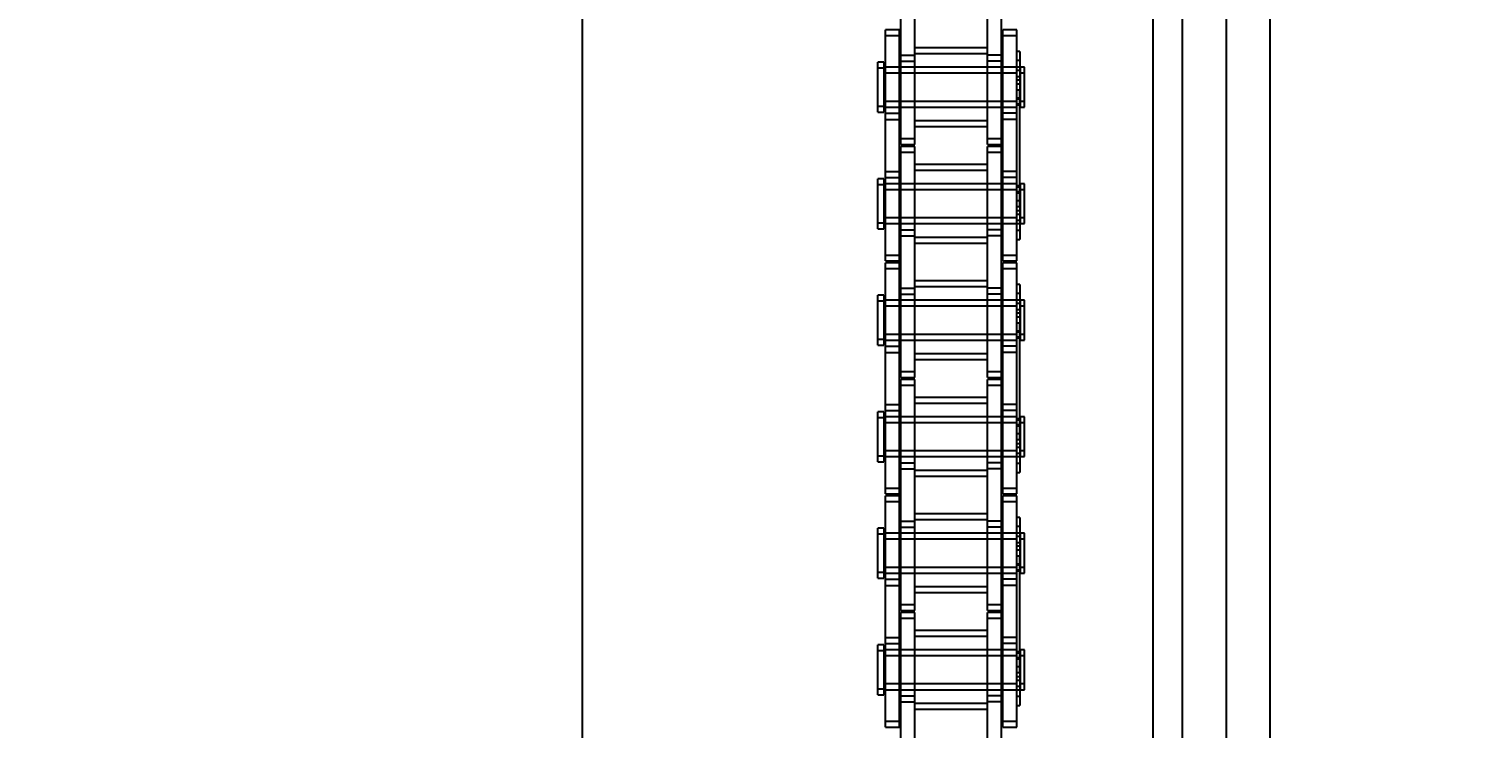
# Model space of a CAD drawing. Header units: metres. Extents: x 0 to 63075, y 0 to 44550.
# Drawn here: x 13923.1 to 14081.1, y 27918.8 to 27995 of the extents above; entities that cross this region are included whole.
import ezdxf

# ---------------------------------------------------------------- set-up
doc = ezdxf.new("R2010")
doc.units = ezdxf.units.M
doc.header["$LTSCALE"] = 75
doc.linetypes.add('HIDDEN2', pattern=[4.7625, 3.175, -1.5875])
for name, color, linetype in [('18_COTAS', 7, 'Continuous'), ('SDM', 7, 'Continuous'), ('SL4', 4, 'Continuous'), ('ST1', 7, 'HIDDEN2')]:
    doc.layers.add(name, color=color, linetype=linetype)
doc.styles.add('ROMANS', font='ROMANS.SHX')
doc.dimstyles.new('75___1-75', dxfattribs={"dimscale": 75, "dimtxt": 2.5, "dimasz": 2, "dimexe": 1.5, "dimexo": 1, "dimgap": 0.5, "dimtad": 1, "dimdec": 0, "dimzin": 12, "dimtxsty": 'ROMANS', "dimcen": 0, "dimclrd": 256, "dimclre": 256, "dimclrt": 3, "dimazin": 3, "dimtfac": 1, "dimtdec": 0, "dimtmove": 0, "dimatfit": 0, "dimfxl": 1, "dimlwd": -1, "dimlwe": -1, "dimarcsym": 0})

# ---------------------------------------------------------------- blocks, each defined once
blk = doc.blocks.new('*D27')
at = {"layer": '18_COTAS', "transparency": 16777216}
for p, q in [((12131.24, 27878.33), (12131.24, 30705.37)), ((13913.74, 30509.57), (13913.74, 30705.37)), ((11981.24, 30592.87), (11122.31, 30592.87)), ((13913.74, 30592.87), (12131.24, 30592.87)), ((14063.74, 30592.87), (14213.74, 30592.87))]:
    blk.add_line(p, q, dxfattribs=at)
for points in [[(11981.24, 30617.87), (11981.24, 30567.87), (12131.24, 30592.87)], [(14063.74, 30617.87), (14063.74, 30567.87), (13913.74, 30592.87)]]:
    blk.add_solid(points, dxfattribs=at)
at = {"layer": 'Defpoints', "color": 0, "transparency": 16777216}
for p in [(13913.74, 30592.87), (13913.74, 30434.57), (12131.24, 27803.33)]:
    blk.add_point(p, dxfattribs=at)
at = {"layer": '18_COTAS', "color": 3, "transparency": 16777216, "insert": (11476.78, 30724.12), "char_height": 187.5, "attachment_point": 5, "style": 'ROMANS'}
blk.add_mtext('1782', dxfattribs=at)
blk = doc.blocks.new('A$C429c7d53')
at = {"layer": 'SL4'}
for p, q in [((262.77, 215.01), (262.77, 1004.76)), ((328.24, 215), (328.24, 1004.76)), ((337.77, 1004.76), (337.77, 54.76))]:
    blk.add_line(p, q, dxfattribs=at)
at = {"layer": 'ST1'}
for p, q in [((325, 1004.76), (325, 4.76)), ((328.24, 215), (328.24, 1004.76)), ((333, 1004.76), (333, 4.76)), ((297.51, 901.41), (297.51, 907.76)), ((299.03, 901.41), (299.03, 907.76)), ((306.96, 901.41), (306.96, 907.76)), ((308.48, 901.41), (308.48, 907.76)), ((295.84, 904.16), (295.84, 904.81)), ((297.36, 904.81), (295.84, 904.81)), ((295.84, 895.06), (295.84, 904.16)), ((297.36, 904.16), (295.84, 904.16)), ((297.36, 904.16), (297.36, 904.81)), ((297.36, 895.06), (297.36, 904.16)), ((308.64, 904.16), (308.64, 904.81)), ((310.16, 904.81), (308.64, 904.81)), ((308.64, 895.06), (308.64, 904.16)), ((310.16, 904.16), (308.64, 904.16)), ((310.16, 904.16), (310.16, 904.81)), ((310.16, 895.06), (310.16, 904.16)), ((297.51, 902.07), (299.03, 902.07)), ((306.96, 902.85), (299.03, 902.85)), ((306.96, 902.2), (299.03, 902.2)), ((308.48, 902.07), (306.96, 902.07)), ((310.49, 902.44), (310.16, 902.44)), ((310.49, 902.44), (310.49, 901.47)), ((295, 900.63), (295, 901.29)), ((295.66, 901.29), (295, 901.29)), ((295, 895.84), (295, 900.63)), ((295.66, 900.63), (295, 900.63)), ((295.66, 901.29), (295.66, 900.63)), ((310.16, 900.74), (295.66, 900.74)), ((295.66, 900.63), (295.66, 895.84)), ((297.36, 900.74), (295.84, 900.74)), ((297.51, 901.41), (299.03, 901.41)), ((297.51, 892.32), (297.51, 901.41)), ((299.03, 900.74), (297.51, 900.74)), ((299.03, 892.32), (299.03, 901.41)), ((306.96, 900.74), (299.03, 900.74)), ((308.48, 901.41), (306.96, 901.41)), ((306.96, 892.32), (306.96, 901.41)), ((308.48, 900.74), (306.96, 900.74)), ((308.48, 892.32), (308.48, 901.41)), ((310.49, 900.74), (308.64, 900.74)), ((310.49, 901.47), (310.16, 901.47)), ((310.49, 901.47), (310.49, 898.24)), ((310.53, 900.74), (310.53, 900.08)), ((311, 900.74), (310.53, 900.74)), ((311, 900.08), (311, 900.74)), ((310.16, 900.08), (295.66, 900.08)), ((297.36, 900.08), (295.84, 900.08)), ((299.03, 900.08), (297.51, 900.08)), ((306.96, 900.08), (299.03, 900.08)), ((308.48, 900.08), (306.96, 900.08)), ((310.16, 900.08), (308.64, 900.08)), ((310.53, 900.37), (310.16, 900.37)), ((310.53, 899.71), (310.16, 899.71)), ((310.49, 899.34), (310.16, 899.34)), ((310.49, 898.89), (310.16, 898.89)), ((310.53, 900.08), (310.53, 896.39)), ((311, 900.08), (310.53, 900.08)), ((311, 896.39), (311, 900.08)), ((310.49, 898.24), (310.16, 898.24)), ((310.16, 897.42), (310.53, 897.42)), ((310.49, 897.27), (310.16, 897.27)), ((310.49, 885.54), (310.49, 898.24)), ((295, 896.49), (295.66, 896.49)), ((295, 895.84), (295.66, 895.84)), ((295.66, 897.05), (310.16, 897.05)), ((295.66, 896.39), (310.16, 896.39)), ((295.84, 897.05), (297.36, 897.05)), ((295.84, 896.39), (297.36, 896.39)), ((295.84, 895.72), (297.36, 895.72)), ((297.51, 897.05), (299.03, 897.05)), ((297.51, 896.39), (299.03, 896.39)), ((299.03, 897.05), (306.96, 897.05)), ((299.03, 896.39), (306.96, 896.39)), ((306.96, 897.05), (308.48, 897.05)), ((306.96, 896.39), (308.48, 896.39)), ((308.64, 897.05), (310.16, 897.05)), ((308.64, 896.39), (310.16, 896.39)), ((310.16, 895.72), (308.64, 895.72)), ((310.16, 896.76), (310.53, 896.76)), ((310.49, 896.62), (310.16, 896.62)), ((310.53, 897.05), (311, 897.05)), ((310.53, 896.39), (311, 896.39)), ((295.84, 895.06), (297.36, 895.06)), ((295.84, 888.71), (295.84, 895.06)), ((297.36, 888.71), (297.36, 895.06)), ((299.03, 894.93), (306.96, 894.93)), ((299.03, 894.28), (306.96, 894.28)), ((310.16, 895.06), (308.64, 895.06)), ((308.64, 888.71), (308.64, 895.06)), ((310.16, 888.71), (310.16, 895.06)), ((297.51, 892.97), (299.03, 892.97)), ((306.96, 892.97), (308.48, 892.97)), ((297.51, 892.32), (299.03, 892.32)), ((297.51, 891.46), (297.51, 892.11)), ((299.03, 892.11), (297.51, 892.11)), ((297.51, 882.36), (297.51, 891.46)), ((299.03, 891.46), (297.51, 891.46)), ((299.03, 891.46), (299.03, 892.11)), ((299.03, 882.36), (299.03, 891.46)), ((306.96, 892.32), (308.48, 892.32)), ((306.96, 891.46), (306.96, 892.11)), ((308.48, 892.11), (306.96, 892.11)), ((306.96, 882.36), (306.96, 891.46)), ((308.48, 891.46), (306.96, 891.46)), ((308.48, 891.46), (308.48, 892.11)), ((308.48, 882.36), (308.48, 891.46)), ((295.84, 889.37), (297.36, 889.37)), ((306.96, 890.15), (299.03, 890.15)), ((306.96, 889.5), (299.03, 889.5)), ((310.16, 889.37), (308.64, 889.37)), ((295, 887.93), (295, 888.59)), ((295.66, 888.59), (295, 888.59)), ((295, 883.14), (295, 887.93)), ((295.66, 887.93), (295, 887.93)), ((295.66, 888.59), (295.66, 887.93)), ((310.16, 888.04), (295.66, 888.04)), ((295.66, 887.93), (295.66, 883.14)), ((295.84, 888.71), (297.36, 888.71)), ((295.84, 879.62), (295.84, 888.71)), ((297.36, 888.04), (295.84, 888.04)), ((297.36, 879.62), (297.36, 888.71)), ((299.03, 888.04), (297.51, 888.04)), ((306.96, 888.04), (299.03, 888.04)), ((308.48, 888.04), (306.96, 888.04)), ((310.16, 888.71), (308.64, 888.71)), ((308.64, 879.62), (308.64, 888.71)), ((310.16, 888.04), (308.64, 888.04)), ((310.16, 879.62), (310.16, 888.71)), ((310.49, 887.81), (310.16, 887.81)), ((310.53, 888.04), (310.53, 887.38)), ((311, 888.04), (310.53, 888.04)), ((311, 887.38), (311, 888.04)), ((310.16, 887.38), (295.66, 887.38)), ((297.36, 887.38), (295.84, 887.38)), ((299.03, 887.38), (297.51, 887.38)), ((306.96, 887.38), (299.03, 887.38)), ((308.48, 887.38), (306.96, 887.38)), ((310.16, 887.38), (308.64, 887.38)), ((310.53, 887.67), (310.16, 887.67)), ((310.49, 887.16), (310.16, 887.16)), ((310.53, 887.01), (310.16, 887.01)), ((310.53, 887.38), (310.53, 883.69)), ((311, 887.38), (310.53, 887.38)), ((311, 883.69), (311, 887.38)), ((310.49, 886.19), (310.16, 886.19)), ((310.49, 885.54), (310.16, 885.54)), ((310.49, 885.08), (310.16, 885.08)), ((310.16, 884.72), (310.53, 884.72)), ((310.49, 885.54), (310.49, 881.98)), ((295, 883.79), (295.66, 883.79)), ((295, 883.14), (295.66, 883.14)), ((295.66, 884.35), (310.16, 884.35)), ((295.66, 883.69), (310.16, 883.69)), ((295.84, 884.35), (297.36, 884.35)), ((295.84, 883.69), (297.36, 883.69)), ((297.51, 884.35), (299.03, 884.35)), ((297.51, 883.69), (299.03, 883.69)), ((299.03, 884.35), (306.96, 884.35)), ((299.03, 883.69), (306.96, 883.69)), ((306.96, 884.35), (308.48, 884.35)), ((306.96, 883.69), (308.48, 883.69)), ((308.64, 884.35), (310.16, 884.35)), ((308.64, 883.69), (310.49, 883.69)), ((310.16, 884.06), (310.53, 884.06)), ((310.53, 884.35), (311, 884.35)), ((310.53, 883.69), (311, 883.69)), ((297.51, 883.02), (299.03, 883.02)), ((297.51, 882.36), (299.03, 882.36)), ((297.51, 876.01), (297.51, 882.36)), ((299.03, 876.01), (299.03, 882.36)), ((299.03, 882.23), (306.96, 882.23)), ((299.03, 881.58), (306.96, 881.58)), ((308.48, 883.02), (306.96, 883.02)), ((308.48, 882.36), (306.96, 882.36)), ((306.96, 876.01), (306.96, 882.36)), ((308.48, 876.01), (308.48, 882.36)), ((310.49, 882.96), (310.16, 882.96)), ((310.16, 881.98), (310.49, 881.98)), ((295.84, 880.27), (297.36, 880.27)), ((308.64, 880.27), (310.16, 880.27)), ((295.84, 879.62), (297.36, 879.62)), ((295.84, 878.76), (295.84, 879.41)), ((297.36, 879.41), (295.84, 879.41)), ((295.84, 869.66), (295.84, 878.76)), ((297.36, 878.76), (295.84, 878.76)), ((297.36, 878.76), (297.36, 879.41)), ((297.36, 869.66), (297.36, 878.76)), ((308.64, 879.62), (310.16, 879.62)), ((308.64, 878.76), (308.64, 879.41)), ((310.16, 879.41), (308.64, 879.41)), ((308.64, 869.66), (308.64, 878.76)), ((310.16, 878.76), (308.64, 878.76)), ((310.16, 878.76), (310.16, 879.41)), ((310.16, 869.66), (310.16, 878.76)), ((306.96, 877.45), (299.03, 877.45)), ((306.96, 876.8), (299.03, 876.8)), ((310.49, 877.04), (310.16, 877.04)), ((310.49, 877.04), (310.49, 876.07)), ((295, 875.23), (295, 875.89)), ((295.66, 875.89), (295, 875.89)), ((295, 870.44), (295, 875.23)), ((295.66, 875.23), (295, 875.23)), ((295.66, 875.89), (295.66, 875.23)), ((310.16, 875.34), (295.66, 875.34)), ((295.66, 875.23), (295.66, 870.44)), ((297.36, 875.34), (295.84, 875.34)), ((297.51, 876.67), (299.03, 876.67)), ((297.51, 876.01), (299.03, 876.01)), ((297.51, 866.92), (297.51, 876.01)), ((299.03, 875.34), (297.51, 875.34)), ((299.03, 866.92), (299.03, 876.01)), ((306.96, 875.34), (299.03, 875.34)), ((308.48, 876.67), (306.96, 876.67)), ((308.48, 876.01), (306.96, 876.01)), ((306.96, 866.92), (306.96, 876.01)), ((308.48, 875.34), (306.96, 875.34)), ((308.48, 866.92), (308.48, 876.01)), ((310.49, 875.34), (308.64, 875.34)), ((310.49, 876.07), (310.16, 876.07)), ((310.49, 876.07), (310.49, 872.84)), ((310.53, 875.34), (310.53, 874.68)), ((311, 875.34), (310.53, 875.34)), ((311, 874.68), (311, 875.34)), ((310.16, 874.68), (295.66, 874.68)), ((297.36, 874.68), (295.84, 874.68)), ((299.03, 874.68), (297.51, 874.68)), ((306.96, 874.68), (299.03, 874.68)), ((308.48, 874.68), (306.96, 874.68)), ((310.16, 874.68), (308.64, 874.68)), ((310.53, 874.97), (310.16, 874.97)), ((310.53, 874.31), (310.16, 874.31)), ((310.49, 873.94), (310.16, 873.94)), ((310.53, 874.68), (310.53, 870.99)), ((311, 874.68), (310.53, 874.68)), ((311, 870.99), (311, 874.68)), ((310.49, 873.49), (310.16, 873.49)), ((310.49, 872.84), (310.16, 872.84)), ((310.16, 872.02), (310.53, 872.02)), ((310.49, 860.14), (310.49, 872.84)), ((295, 871.09), (295.66, 871.09)), ((295, 870.44), (295.66, 870.44)), ((295.66, 871.65), (310.16, 871.65)), ((295.66, 870.99), (310.16, 870.99)), ((295.84, 871.65), (297.36, 871.65)), ((295.84, 870.99), (297.36, 870.99)), ((297.51, 871.65), (299.03, 871.65)), ((297.51, 870.99), (299.03, 870.99)), ((299.03, 871.65), (306.96, 871.65)), ((299.03, 870.99), (306.96, 870.99)), ((306.96, 871.65), (308.48, 871.65)), ((306.96, 870.99), (308.48, 870.99)), ((308.64, 871.65), (310.16, 871.65)), ((308.64, 870.99), (310.16, 870.99)), ((310.49, 871.87), (310.16, 871.87)), ((310.16, 871.36), (310.53, 871.36)), ((310.49, 871.22), (310.16, 871.22)), ((310.53, 871.65), (311, 871.65)), ((310.53, 870.99), (311, 870.99)), ((295.84, 870.32), (297.36, 870.32)), ((295.84, 869.66), (297.36, 869.66)), ((295.84, 863.31), (295.84, 869.66)), ((297.36, 863.31), (297.36, 869.66)), ((299.03, 869.53), (306.96, 869.53)), ((299.03, 868.88), (306.96, 868.88)), ((310.16, 870.32), (308.64, 870.32)), ((310.16, 869.66), (308.64, 869.66)), ((308.64, 863.31), (308.64, 869.66)), ((310.16, 863.31), (310.16, 869.66)), ((297.51, 867.57), (299.03, 867.57)), ((306.96, 867.57), (308.48, 867.57)), ((297.51, 866.92), (299.03, 866.92)), ((297.51, 866.06), (297.51, 866.71)), ((299.03, 866.71), (297.51, 866.71)), ((297.51, 856.96), (297.51, 866.06)), ((299.03, 866.06), (297.51, 866.06)), ((299.03, 866.06), (299.03, 866.71)), ((299.03, 856.96), (299.03, 866.06)), ((306.96, 866.92), (308.48, 866.92)), ((306.96, 866.06), (306.96, 866.71)), ((308.48, 866.71), (306.96, 866.71)), ((306.96, 856.96), (306.96, 866.06)), ((308.48, 866.06), (306.96, 866.06)), ((308.48, 866.06), (308.48, 866.71)), ((308.48, 856.96), (308.48, 866.06)), ((306.96, 864.75), (299.03, 864.75)), ((306.96, 864.1), (299.03, 864.1)), ((295, 862.53), (295, 863.19)), ((295.66, 863.19), (295, 863.19)), ((295, 857.74), (295, 862.53)), ((295.66, 862.53), (295, 862.53)), ((295.66, 863.19), (295.66, 862.53)), ((310.16, 862.64), (295.66, 862.64)), ((295.66, 862.53), (295.66, 857.74)), ((295.84, 863.97), (297.36, 863.97)), ((295.84, 863.31), (297.36, 863.31)), ((295.84, 854.22), (295.84, 863.31)), ((297.36, 862.64), (295.84, 862.64)), ((297.36, 854.22), (297.36, 863.31)), ((299.03, 862.64), (297.51, 862.64)), ((306.96, 862.64), (299.03, 862.64)), ((308.48, 862.64), (306.96, 862.64)), ((310.16, 863.97), (308.64, 863.97)), ((310.16, 863.31), (308.64, 863.31)), ((308.64, 854.22), (308.64, 863.31)), ((310.16, 862.64), (308.64, 862.64)), ((310.16, 854.22), (310.16, 863.31)), ((310.53, 862.64), (310.53, 861.98)), ((311, 862.64), (310.53, 862.64)), ((311, 861.98), (311, 862.64)), ((310.16, 861.98), (295.66, 861.98)), ((297.36, 861.98), (295.84, 861.98)), ((299.03, 861.98), (297.51, 861.98)), ((306.96, 861.98), (299.03, 861.98)), ((308.48, 861.98), (306.96, 861.98)), ((310.16, 861.98), (308.64, 861.98)), ((310.49, 862.41), (310.16, 862.41)), ((310.53, 862.27), (310.16, 862.27)), ((310.49, 861.76), (310.16, 861.76)), ((310.53, 861.61), (310.16, 861.61)), ((310.53, 861.98), (310.53, 858.29)), ((311, 861.98), (310.53, 861.98)), ((311, 858.29), (311, 861.98)), ((310.49, 860.79), (310.16, 860.79)), ((310.49, 860.14), (310.16, 860.14)), ((310.49, 859.68), (310.16, 859.68)), ((310.49, 860.14), (310.49, 856.58)), ((295, 858.39), (295.66, 858.39)), ((295.66, 858.95), (310.16, 858.95)), ((295.66, 858.29), (310.16, 858.29)), ((295.84, 858.95), (297.36, 858.95)), ((295.84, 858.29), (297.36, 858.29)), ((297.51, 858.95), (299.03, 858.95)), ((297.51, 858.29), (299.03, 858.29)), ((299.03, 858.95), (306.96, 858.95)), ((299.03, 858.29), (306.96, 858.29)), ((306.96, 858.95), (308.48, 858.95)), ((306.96, 858.29), (308.48, 858.29)), ((308.64, 858.95), (310.16, 858.95)), ((308.64, 858.29), (310.49, 858.29)), ((310.16, 859.32), (310.53, 859.32)), ((310.16, 858.66), (310.53, 858.66)), ((310.53, 858.95), (311, 858.95)), ((310.53, 858.29), (311, 858.29)), ((295, 857.74), (295.66, 857.74)), ((297.51, 857.62), (299.03, 857.62)), ((297.51, 856.96), (299.03, 856.96)), ((297.51, 850.61), (297.51, 856.96)), ((299.03, 850.61), (299.03, 856.96)), ((299.03, 856.83), (306.96, 856.83)), ((308.48, 857.62), (306.96, 857.62)), ((308.48, 856.96), (306.96, 856.96)), ((306.96, 850.61), (306.96, 856.96)), ((308.48, 850.61), (308.48, 856.96)), ((310.49, 857.56), (310.16, 857.56)), ((310.16, 856.58), (310.49, 856.58)), ((295.84, 854.87), (297.36, 854.87)), ((299.03, 856.18), (306.96, 856.18)), ((308.64, 854.87), (310.16, 854.87)), ((295.84, 854.22), (297.36, 854.22)), ((295.84, 853.36), (295.84, 854.01)), ((297.36, 854.01), (295.84, 854.01)), ((295.84, 844.26), (295.84, 853.36)), ((297.36, 853.36), (295.84, 853.36)), ((297.36, 853.36), (297.36, 854.01)), ((297.36, 844.26), (297.36, 853.36)), ((308.64, 854.22), (310.16, 854.22)), ((308.64, 853.36), (308.64, 854.01)), ((310.16, 854.01), (308.64, 854.01)), ((308.64, 844.26), (308.64, 853.36)), ((310.16, 853.36), (308.64, 853.36)), ((310.16, 853.36), (310.16, 854.01)), ((310.16, 844.26), (310.16, 853.36)), ((306.96, 852.05), (299.03, 852.05)), ((310.49, 851.64), (310.16, 851.64)), ((310.49, 851.64), (310.49, 850.67)), ((295, 849.84), (295, 850.49)), ((295.66, 850.49), (295, 850.49)), ((295.66, 850.49), (295.66, 849.84)), ((310.16, 849.94), (295.66, 849.94)), ((297.36, 849.94), (295.84, 849.94)), ((297.51, 851.27), (299.03, 851.27)), ((297.51, 850.61), (299.03, 850.61)), ((297.51, 841.52), (297.51, 850.61)), ((299.03, 849.94), (297.51, 849.94)), ((299.03, 841.52), (299.03, 850.61)), ((306.96, 851.4), (299.03, 851.4)), ((306.96, 849.94), (299.03, 849.94)), ((308.48, 851.27), (306.96, 851.27)), ((308.48, 850.61), (306.96, 850.61)), ((306.96, 841.52), (306.96, 850.61)), ((308.48, 849.94), (306.96, 849.94)), ((308.48, 841.52), (308.48, 850.61)), ((310.49, 849.94), (308.64, 849.94)), ((310.49, 850.67), (310.16, 850.67)), ((310.49, 850.67), (310.49, 847.44)), ((310.53, 849.94), (310.53, 849.28)), ((311, 849.94), (310.53, 849.94)), ((311, 849.28), (311, 849.94)), ((295, 845.04), (295, 849.84)), ((295.66, 849.84), (295, 849.84)), ((295.66, 849.84), (295.66, 845.04)), ((310.16, 849.28), (295.66, 849.28)), ((297.36, 849.28), (295.84, 849.28)), ((299.03, 849.28), (297.51, 849.28)), ((306.96, 849.28), (299.03, 849.28)), ((308.48, 849.28), (306.96, 849.28)), ((310.16, 849.28), (308.64, 849.28)), ((310.53, 849.57), (310.16, 849.57)), ((310.53, 848.91), (310.16, 848.91)), ((310.49, 848.54), (310.16, 848.54)), ((310.53, 849.28), (310.53, 845.59)), ((311, 849.28), (310.53, 849.28)), ((311, 845.59), (311, 849.28)), ((310.49, 848.09), (310.16, 848.09)), ((310.49, 847.44), (310.16, 847.44)), ((310.49, 834.74), (310.49, 847.44)), ((295, 845.69), (295.66, 845.69)), ((295.66, 846.25), (310.16, 846.25)), ((295.66, 845.59), (310.16, 845.59)), ((295.84, 846.25), (297.36, 846.25)), ((295.84, 845.59), (297.36, 845.59)), ((297.51, 846.25), (299.03, 846.25)), ((297.51, 845.59), (299.03, 845.59)), ((299.03, 846.25), (306.96, 846.25)), ((299.03, 845.59), (306.96, 845.59)), ((306.96, 846.25), (308.48, 846.25)), ((306.96, 845.59), (308.48, 845.59)), ((308.64, 846.25), (310.16, 846.25)), ((308.64, 845.59), (310.16, 845.59)), ((310.16, 846.62), (310.53, 846.62)), ((310.49, 846.47), (310.16, 846.47)), ((310.16, 845.96), (310.53, 845.96)), ((310.49, 845.82), (310.16, 845.82)), ((310.53, 846.25), (311, 846.25)), ((310.53, 845.59), (311, 845.59)), ((295, 845.04), (295.66, 845.04)), ((295.84, 844.92), (297.36, 844.92)), ((295.84, 844.26), (297.36, 844.26)), ((295.84, 837.91), (295.84, 844.26)), ((297.36, 837.91), (297.36, 844.26)), ((299.03, 844.13), (306.96, 844.13)), ((310.16, 844.92), (308.64, 844.92)), ((310.16, 844.26), (308.64, 844.26)), ((308.64, 837.91), (308.64, 844.26)), ((310.16, 837.91), (310.16, 844.26)), ((297.51, 842.17), (299.03, 842.17)), ((299.03, 843.48), (306.96, 843.48)), ((306.96, 842.17), (308.48, 842.17)), ((297.51, 841.52), (299.03, 841.52)), ((297.51, 840.66), (297.51, 841.31)), ((299.03, 841.31), (297.51, 841.31)), ((297.51, 831.56), (297.51, 840.66)), ((299.03, 840.66), (297.51, 840.66)), ((299.03, 840.66), (299.03, 841.31)), ((299.03, 831.56), (299.03, 840.66)), ((306.96, 841.52), (308.48, 841.52)), ((306.96, 840.66), (306.96, 841.31)), ((308.48, 841.31), (306.96, 841.31)), ((306.96, 831.56), (306.96, 840.66)), ((308.48, 840.66), (306.96, 840.66)), ((308.48, 840.66), (308.48, 841.31)), ((308.48, 831.56), (308.48, 840.66)), ((306.96, 839.35), (299.03, 839.35)), ((295, 837.14), (295, 837.79)), ((295.66, 837.79), (295, 837.79)), ((295.66, 837.79), (295.66, 837.14)), ((310.16, 837.24), (295.66, 837.24)), ((295.84, 838.57), (297.36, 838.57)), ((295.84, 837.91), (297.36, 837.91)), ((295.84, 828.82), (295.84, 837.91)), ((297.36, 837.24), (295.84, 837.24)), ((297.36, 828.82), (297.36, 837.91)), ((299.03, 837.24), (297.51, 837.24)), ((306.96, 838.7), (299.03, 838.7)), ((306.96, 837.24), (299.03, 837.24)), ((308.48, 837.24), (306.96, 837.24)), ((310.16, 838.57), (308.64, 838.57)), ((310.16, 837.91), (308.64, 837.91)), ((308.64, 828.82), (308.64, 837.91)), ((310.16, 837.24), (308.64, 837.24)), ((310.16, 828.82), (310.16, 837.91)), ((310.53, 837.24), (310.53, 836.58)), ((311, 837.24), (310.53, 837.24)), ((311, 836.58), (311, 837.24)), ((295, 832.34), (295, 837.14)), ((295.66, 837.14), (295, 837.14)), ((295.66, 837.14), (295.66, 832.34)), ((310.16, 836.58), (295.66, 836.58)), ((297.36, 836.58), (295.84, 836.58)), ((299.03, 836.58), (297.51, 836.58)), ((306.96, 836.58), (299.03, 836.58)), ((308.48, 836.58), (306.96, 836.58)), ((310.16, 836.58), (308.64, 836.58)), ((310.49, 837.01), (310.16, 837.01)), ((310.53, 836.87), (310.16, 836.87)), ((310.49, 836.36), (310.16, 836.36)), ((310.53, 836.21), (310.16, 836.21)), ((310.53, 836.58), (310.53, 832.89)), ((311, 836.58), (310.53, 836.58)), ((311, 832.89), (311, 836.58)), ((310.49, 835.39), (310.16, 835.39)), ((310.49, 834.74), (310.16, 834.74)), ((310.49, 834.28), (310.16, 834.28)), ((310.49, 834.74), (310.49, 831.18)), ((295, 832.99), (295.66, 832.99)), ((295.66, 833.55), (310.16, 833.55)), ((295.66, 832.89), (310.16, 832.89)), ((295.84, 833.55), (297.36, 833.55)), ((295.84, 832.89), (297.36, 832.89)), ((297.51, 833.55), (299.03, 833.55)), ((297.51, 832.89), (299.03, 832.89)), ((299.03, 833.55), (306.96, 833.55)), ((299.03, 832.89), (306.96, 832.89)), ((306.96, 833.55), (308.48, 833.55)), ((306.96, 832.89), (308.48, 832.89)), ((308.64, 833.55), (310.16, 833.55)), ((308.64, 832.89), (310.49, 832.89)), ((310.16, 833.92), (310.53, 833.92)), ((310.16, 833.26), (310.53, 833.26)), ((310.53, 833.55), (311, 833.55)), ((310.53, 832.89), (311, 832.89)), ((295, 832.34), (295.66, 832.34)), ((297.51, 832.22), (299.03, 832.22)), ((297.51, 831.56), (299.03, 831.56)), ((297.51, 825.21), (297.51, 831.56)), ((299.03, 825.21), (299.03, 831.56)), ((299.03, 831.43), (306.96, 831.43)), ((308.48, 832.22), (306.96, 832.22)), ((308.48, 831.56), (306.96, 831.56)), ((306.96, 825.21), (306.96, 831.56)), ((308.48, 825.21), (308.48, 831.56)), ((310.49, 832.16), (310.16, 832.16)), ((310.16, 831.18), (310.49, 831.18)), ((295.84, 829.47), (297.36, 829.47)), ((299.03, 830.78), (306.96, 830.78)), ((308.64, 829.47), (310.16, 829.47)), ((295.84, 828.82), (297.36, 828.82)), ((308.64, 828.82), (310.16, 828.82))]:
    blk.add_line(p, q, dxfattribs=at)

msp = doc.modelspace()

# ---------------------------------------------------------------- block references
at = {"layer": 'SDM'}
msp.add_blockref('A$C429c7d53', (13720.74, 27090.07), dxfattribs=at)

# ---------------------------------------------------------------- dimensions: what is measured, and where the dimension line sits
at = {"layer": '18_COTAS'}
dim = msp.add_linear_dim(base=(13913.73996451, 30592.87116724), p1=(12131.23996451, 27803.3334565), p2=(13913.73996451, 30434.56595658), dimstyle='75___1-75', dxfattribs=at)
dim.commit()
dim.dimension.update_dxf_attribs({"geometry": '*D27', "text_midpoint": (11476.77567879, 30592.87116724), "dimtype": 160})

doc.saveas('drawing.dxf')
